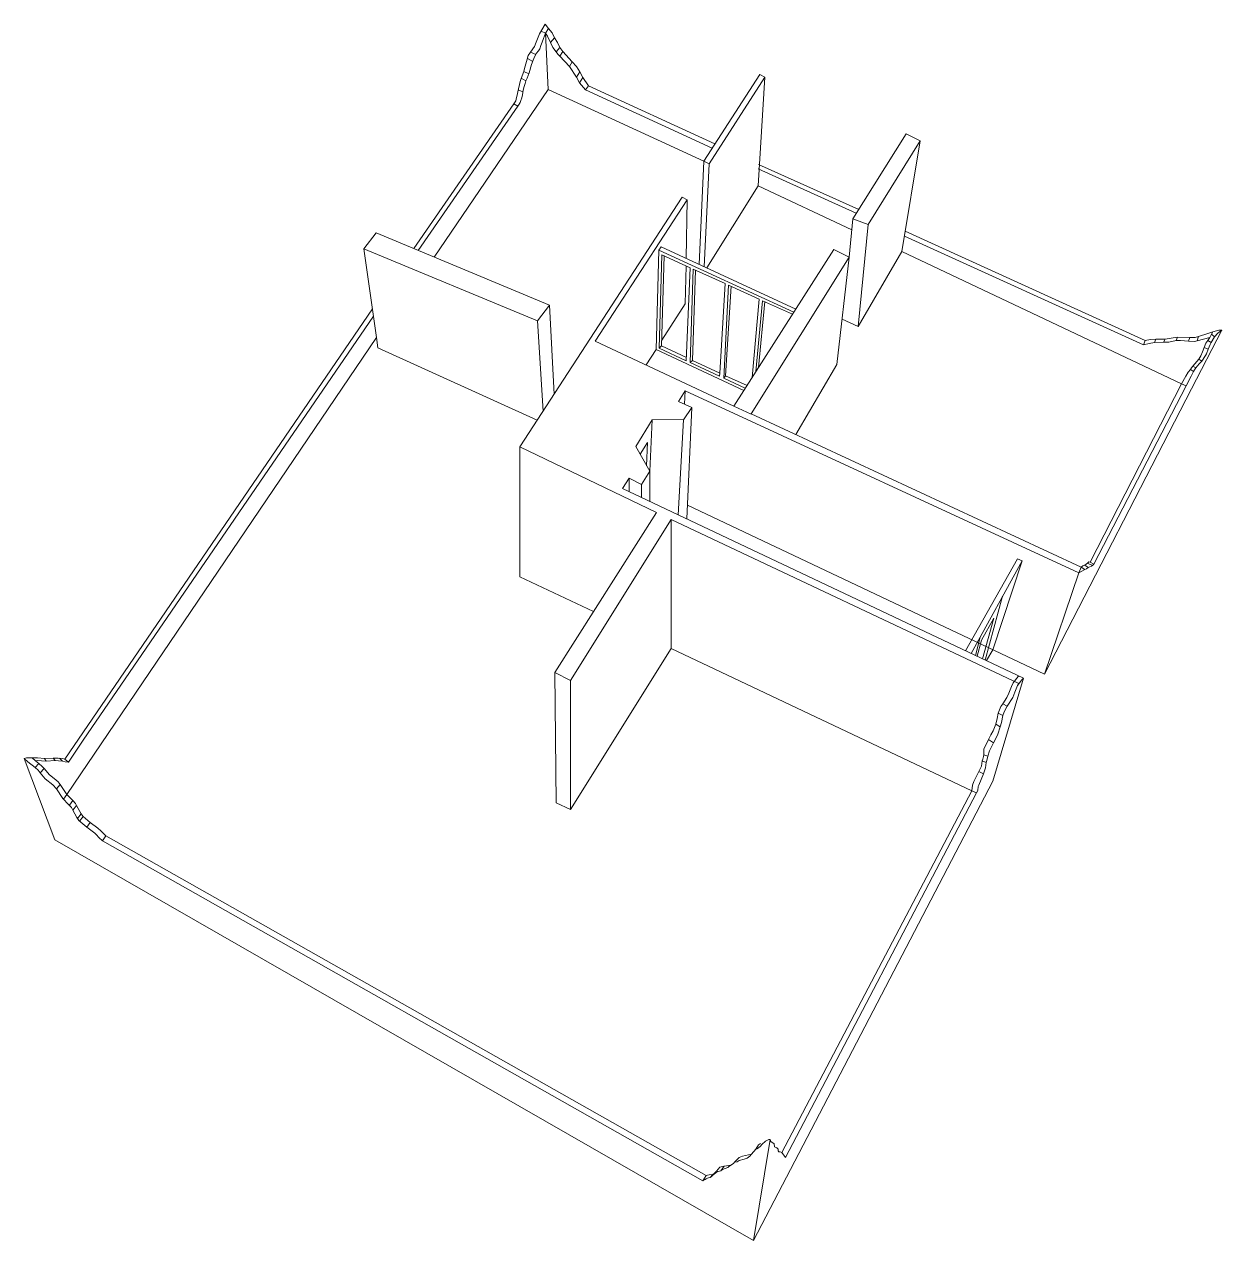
# Model space of a CAD drawing. Header units: inches. Extents: x 313.8 to 391.6, y -1326.7 to -1297.6.
# Drawn here: x 363.05 to 391.56, y -1326.6 to -1297.64 of the extents above; entities that cross this region are included whole.
import ezdxf

# ---------------------------------------------------------------- set-up
doc = ezdxf.new("R2010")
doc.units = ezdxf.units.IN
doc.header["$MEASUREMENT"] = 0
for name, color, linetype, lineweight in [('A-DOOR-FULL', 4, 'Continuous', 15), ('A-FURN', 8, 'Continuous', 15), ('A-WALL-FULL', 7, 'Continuous', 18)]:
    doc.layers.add(name, color=color, linetype=linetype, lineweight=lineweight)

msp = doc.modelspace()

# ---------------------------------------------------------------- linework, layer by layer
at = {"layer": 'A-DOOR-FULL'}
for p, q in [((378.158, -1303.016), (378.096, -1305.378)), ((378.158, -1303.016), (378.212, -1302.936)), ((381.372, -1304.49), (378.158, -1303.016)), ((378.226, -1303.127), (378.168, -1305.35)), ((378.212, -1302.936), (381.417, -1304.42)), ((378.283, -1303.153), (378.218, -1305.297)), ((378.226, -1303.127), (378.904, -1303.434)), ((378.904, -1303.434), (378.811, -1305.65)), ((378.975, -1303.466), (378.906, -1305.694)), ((379.027, -1303.49), (378.955, -1305.641)), ((378.975, -1303.466), (379.735, -1303.811)), ((379.735, -1303.811), (379.609, -1305.946)), ((379.705, -1306.066), (379.817, -1303.848)), ((379.748, -1306.006), (379.881, -1303.877)), ((379.817, -1303.848), (380.548, -1304.183)), ((380.548, -1304.183), (380.379, -1306.049)), ((380.628, -1304.219), (380.468, -1305.908)), ((380.68, -1304.242), (380.533, -1305.807)), ((380.628, -1304.219), (381.342, -1304.537)), ((380.181, -1306.359), (378.096, -1305.378)), ((378.168, -1305.35), (378.218, -1305.297)), ((378.168, -1305.35), (378.811, -1305.65)), ((378.218, -1305.297), (378.814, -1305.575)), ((378.906, -1305.694), (378.955, -1305.641)), ((379.605, -1306.02), (378.906, -1305.694)), ((378.955, -1305.641), (379.609, -1305.946)), ((379.609, -1305.946), (379.605, -1306.02)), ((379.748, -1306.006), (379.705, -1306.066)), ((379.748, -1306.006), (380.256, -1306.241)), ((379.705, -1306.066), (380.216, -1306.305)), ((377.71, -1307.871), (377.888, -1307.594)), ((377.888, -1307.594), (377.867, -1308.152)), ((386.695, -1310.364), (385.462, -1312.557)), ((386.695, -1310.364), (386.808, -1310.413)), ((386.808, -1310.413), (385.592, -1312.619)), ((386.808, -1310.413), (386.106, -1312.53)), ((385.928, -1312.778), (386.342, -1311.259)), ((385.836, -1312.3), (386.135, -1311.78)), ((386.135, -1311.78), (385.864, -1312.747)), ((385.7, -1312.669), (385.807, -1312.229)), ((385.836, -1312.3), (385.733, -1312.685)), ((386.106, -1312.53), (385.956, -1312.791))]:
    msp.add_line(p, q, dxfattribs=at)
at = {"layer": 'A-DOOR-FULL', "color": 1}
msp.add_line((378.224, -1305.3), (378.224, -1305.3), dxfattribs=at)
at = {"layer": 'A-FURN'}
for p, q in [((384.045, -1300.244), (382.778, -1302.268)), ((384.381, -1300.409), (384.045, -1300.244)), ((383.142, -1302.404), (384.381, -1300.409)), ((383.943, -1303.046), (384.381, -1300.409)), ((382.778, -1302.268), (382.685, -1303.18)), ((383.142, -1302.404), (382.778, -1302.268)), ((382.903, -1304.83), (383.142, -1302.404)), ((371.134, -1302.981), (371.423, -1302.603)), ((371.423, -1302.603), (375.556, -1304.325)), ((371.433, -1305.096), (371.134, -1302.981)), ((371.134, -1302.981), (375.267, -1304.702)), ((382.323, -1302.998), (379.944, -1306.731)), ((382.685, -1303.18), (382.323, -1302.998)), ((382.903, -1304.83), (383.943, -1303.046)), ((380.357, -1306.916), (382.685, -1303.18)), ((382.685, -1303.18), (382.397, -1305.735)), ((375.267, -1304.702), (375.556, -1304.325)), ((375.556, -1304.325), (375.663, -1306.443)), ((375.4, -1306.847), (375.267, -1304.702)), ((382.903, -1304.83), (382.518, -1304.657)), ((371.433, -1305.096), (371.468, -1305.342)), ((371.468, -1305.342), (375.259, -1307.064)), ((382.397, -1305.735), (381.418, -1307.409)), ((379.944, -1306.731), (380.352, -1306.923))]:
    msp.add_line(p, q, dxfattribs=at)
at = {"layer": 'A-WALL-FULL'}
for p, q in [((375.455, -1297.848), (375.532, -1297.735)), ((375.519, -1299.193), (375.455, -1297.848)), ((375.579, -1298.074), (375.672, -1297.959)), ((375.713, -1298.295), (375.797, -1298.191)), ((375.027, -1298.454), (375.153, -1298.524)), ((375.104, -1298.303), (375.229, -1298.357)), ((375.869, -1298.286), (375.796, -1298.396)), ((374.94, -1298.762), (375.064, -1298.819)), ((376.032, -1298.646), (376.093, -1298.532)), ((376.198, -1298.896), (376.279, -1298.772)), ((374.991, -1298.984), (374.882, -1298.922)), ((376.271, -1299.031), (376.349, -1298.905)), ((376.408, -1299.201), (376.479, -1299.099)), ((376.479, -1299.099), (379.491, -1300.486)), ((379.225, -1300.896), (380.559, -1298.836)), ((380.677, -1298.9), (379.356, -1300.957)), ((380.677, -1298.9), (380.518, -1301.483)), ((380.559, -1298.836), (380.677, -1298.9)), ((375.519, -1299.193), (372.805, -1303.179)), ((374.921, -1299.244), (374.81, -1299.197)), ((375.519, -1299.193), (379.225, -1300.897)), ((376.408, -1299.201), (379.427, -1300.584)), ((372.321, -1302.977), (374.707, -1299.531)), ((374.802, -1299.584), (372.43, -1303.023)), ((374.707, -1299.531), (374.802, -1299.584)), ((379.225, -1300.896), (379.114, -1303.354)), ((379.225, -1300.896), (379.356, -1300.957)), ((379.356, -1300.957), (379.237, -1303.411)), ((380.523, -1301.079), (382.859, -1302.138)), ((380.531, -1300.972), (382.916, -1302.047)), ((380.518, -1301.483), (379.298, -1303.439)), ((380.518, -1301.483), (382.751, -1302.531)), ((378.713, -1301.75), (374.848, -1307.697)), ((376.637, -1305.18), (378.834, -1301.817)), ((378.834, -1301.817), (378.713, -1301.75)), ((378.81, -1303.213), (378.834, -1301.817)), ((389.738, -1305.168), (384.023, -1302.56)), ((389.698, -1305.273), (384.003, -1302.681)), ((383.943, -1303.046), (390.605, -1306.198)), ((378.781, -1304.292), (378.81, -1303.392)), ((378.781, -1304.292), (378.228, -1305.16)), ((371.336, -1304.41), (364.01, -1315.14)), ((364.452, -1314.682), (371.361, -1304.586)), ((364.062, -1315.975), (371.433, -1305.096)), ((379.944, -1306.731), (376.637, -1305.18)), ((389.698, -1305.273), (389.738, -1305.168)), ((389.738, -1305.168), (389.866, -1305.144)), ((389.866, -1305.144), (389.991, -1305.132)), ((389.956, -1305.217), (389.991, -1305.132)), ((389.991, -1305.132), (390.213, -1305.132)), ((390.175, -1305.209), (390.213, -1305.132)), ((390.213, -1305.132), (390.359, -1305.113)), ((390.296, -1305.205), (390.474, -1305.17)), ((390.359, -1305.113), (390.509, -1305.087)), ((390.474, -1305.17), (390.509, -1305.087)), ((390.474, -1305.17), (390.581, -1305.17)), ((390.509, -1305.087), (390.8, -1305.098)), ((390.581, -1305.17), (390.77, -1305.18)), ((390.77, -1305.18), (390.8, -1305.098)), ((390.77, -1305.18), (390.914, -1305.188)), ((390.8, -1305.098), (390.924, -1305.093)), ((390.836, -1306.321), (391.558, -1304.919)), ((390.914, -1305.188), (390.975, -1305.175)), ((390.924, -1305.093), (391.004, -1305.072)), ((390.975, -1305.175), (391.004, -1305.072)), ((390.975, -1305.175), (391.273, -1305.095)), ((391.004, -1305.072), (391.078, -1305.048)), ((391.078, -1305.048), (391.159, -1305.021)), ((391.159, -1305.021), (391.35, -1304.958)), ((391.226, -1305.168), (391.183, -1305.234)), ((391.273, -1305.095), (391.226, -1305.168)), ((391.305, -1305.211), (391.226, -1305.168)), ((391.317, -1305.017), (391.273, -1305.095)), ((391.305, -1305.211), (391.388, -1305.077)), ((391.35, -1304.958), (391.317, -1305.017)), ((391.388, -1305.077), (391.317, -1305.017)), ((391.35, -1304.958), (391.493, -1304.923)), ((391.388, -1305.077), (391.465, -1304.99)), ((391.465, -1304.99), (391.558, -1304.919)), ((391.493, -1304.923), (391.558, -1304.919)), ((378.096, -1305.378), (377.852, -1305.75)), ((389.698, -1305.273), (389.833, -1305.241)), ((389.833, -1305.241), (389.956, -1305.217)), ((389.956, -1305.217), (390.175, -1305.209)), ((390.175, -1305.209), (390.296, -1305.205)), ((391.104, -1305.44), (391.059, -1305.533)), ((391.142, -1305.332), (391.104, -1305.44)), ((391.183, -1305.234), (391.142, -1305.332)), ((391.234, -1305.373), (391.142, -1305.332)), ((391.199, -1305.485), (391.234, -1305.373)), ((391.234, -1305.373), (391.281, -1305.264)), ((391.281, -1305.264), (391.305, -1305.211)), ((390.916, -1305.724), (390.871, -1305.777)), ((391.011, -1305.609), (390.916, -1305.724)), ((390.945, -1305.82), (391.018, -1305.725)), ((391.059, -1305.533), (391.011, -1305.609)), ((391.089, -1305.66), (391.011, -1305.609)), ((391.018, -1305.725), (391.089, -1305.66)), ((391.089, -1305.66), (391.173, -1305.527)), ((391.173, -1305.527), (391.199, -1305.485)), ((390.707, -1306.019), (390.605, -1306.198)), ((390.761, -1305.922), (390.707, -1306.019)), ((390.712, -1306.248), (390.833, -1306.015)), ((390.815, -1305.861), (390.761, -1305.922)), ((390.838, -1305.817), (390.815, -1305.861)), ((390.889, -1305.905), (390.815, -1305.861)), ((390.833, -1306.015), (390.889, -1305.905)), ((390.871, -1305.777), (390.838, -1305.817)), ((390.945, -1305.82), (390.871, -1305.777)), ((390.889, -1305.905), (390.911, -1305.864)), ((390.911, -1305.864), (390.945, -1305.82)), ((387.341, -1313.116), (390.836, -1306.321)), ((390.605, -1306.198), (388.425, -1310.446)), ((388.517, -1310.492), (390.712, -1306.248)), ((390.712, -1306.248), (390.605, -1306.198)), ((378.781, -1306.367), (378.626, -1306.616)), ((378.626, -1306.616), (378.942, -1306.765)), ((378.781, -1306.367), (378.765, -1306.682)), ((378.781, -1306.367), (388.16, -1310.697)), ((378.942, -1306.765), (378.745, -1307.056)), ((378.942, -1306.765), (378.821, -1309.412)), ((388.216, -1310.566), (380.357, -1306.916)), ((378, -1307.056), (377.609, -1307.691)), ((378, -1307.056), (377.94, -1308.282)), ((378.747, -1307.052), (378, -1307.056)), ((378.745, -1307.056), (378.62, -1309.317)), ((374.848, -1307.697), (378.1, -1309.263)), ((374.848, -1307.697), (374.848, -1310.794)), ((377.609, -1307.691), (377.94, -1308.282)), ((377.94, -1308.282), (377.748, -1308.593)), ((377.94, -1308.282), (377.94, -1308.995)), ((377.447, -1308.444), (377.293, -1308.688)), ((377.748, -1308.593), (377.447, -1308.444)), ((377.447, -1308.444), (377.447, -1308.761)), ((377.748, -1308.593), (377.741, -1308.9)), ((377.293, -1308.688), (386.837, -1313.208)), ((387.341, -1313.116), (378.836, -1309.085)), ((378.1, -1309.263), (375.679, -1313.077)), ((376.05, -1313.261), (378.449, -1309.428)), ((378.449, -1309.428), (386.728, -1313.335)), ((378.449, -1309.428), (378.449, -1312.504)), ((388.16, -1310.697), (388.216, -1310.566)), ((388.16, -1310.697), (388.216, -1310.566)), ((388.299, -1310.621), (388.16, -1310.697)), ((388.216, -1310.566), (388.25, -1310.537)), ((388.299, -1310.621), (388.216, -1310.566)), ((388.25, -1310.537), (388.296, -1310.514)), ((388.296, -1310.514), (388.361, -1310.467)), ((388.38, -1310.574), (388.296, -1310.514)), ((388.338, -1310.606), (388.299, -1310.621)), ((388.299, -1310.621), (388.299, -1310.621)), ((388.38, -1310.574), (388.338, -1310.606)), ((388.361, -1310.467), (388.397, -1310.441)), ((388.361, -1310.467), (388.484, -1310.527)), ((388.455, -1310.539), (388.38, -1310.574)), ((388.397, -1310.441), (388.425, -1310.446)), ((388.425, -1310.446), (388.517, -1310.492)), ((388.425, -1310.446), (388.517, -1310.492)), ((388.484, -1310.527), (388.455, -1310.539)), ((388.517, -1310.492), (388.484, -1310.527)), ((374.848, -1310.794), (376.601, -1311.624)), ((387.341, -1313.116), (388.16, -1310.697)), ((376.05, -1316.337), (378.449, -1312.504)), ((378.449, -1312.504), (385.611, -1315.895)), ((375.679, -1313.077), (375.711, -1316.175)), ((376.05, -1313.261), (375.679, -1313.077)), ((376.05, -1316.337), (376.05, -1313.261)), ((386.113, -1315.659), (386.837, -1313.208)), ((386.591, -1313.322), (386.714, -1313.167)), ((386.8, -1313.249), (386.695, -1313.386)), ((386.714, -1313.167), (386.726, -1313.155)), ((386.837, -1313.208), (386.8, -1313.249)), ((386.443, -1313.665), (386.492, -1313.567)), ((386.492, -1313.567), (386.555, -1313.41)), ((386.555, -1313.41), (386.591, -1313.322)), ((386.635, -1313.54), (386.586, -1313.665)), ((386.695, -1313.386), (386.635, -1313.54)), ((386.723, -1313.342), (386.695, -1313.386)), ((386.3, -1313.886), (386.344, -1313.819)), ((386.344, -1313.819), (386.443, -1313.665)), ((386.453, -1313.873), (386.344, -1313.819)), ((386.453, -1313.873), (386.382, -1314.008)), ((386.586, -1313.665), (386.453, -1313.873)), ((386.214, -1314.172), (386.238, -1314.042)), ((386.238, -1314.042), (386.264, -1313.962)), ((386.238, -1314.042), (386.35, -1314.098)), ((386.264, -1313.962), (386.3, -1313.886)), ((386.35, -1314.098), (386.317, -1314.26)), ((386.382, -1314.008), (386.35, -1314.098)), ((386.12, -1314.46), (386.177, -1314.304)), ((386.177, -1314.304), (386.214, -1314.172)), ((386.285, -1314.364), (386.177, -1314.304)), ((386.285, -1314.364), (386.229, -1314.543)), ((386.317, -1314.26), (386.285, -1314.364)), ((364.101, -1315.209), (364.452, -1314.682)), ((385.925, -1314.832), (386.007, -1314.669)), ((386.007, -1314.669), (386.063, -1314.559)), ((386.129, -1314.745), (386.007, -1314.669)), ((386.129, -1314.745), (386.056, -1314.892)), ((386.063, -1314.559), (386.12, -1314.46)), ((386.187, -1314.628), (386.129, -1314.745)), ((386.229, -1314.543), (386.187, -1314.628)), ((385.886, -1315.075), (385.897, -1315.031)), ((385.897, -1314.888), (385.925, -1314.832)), ((385.897, -1314.944), (385.897, -1314.888)), ((385.897, -1315.031), (385.897, -1314.944)), ((385.991, -1315.063), (385.897, -1315.031)), ((386.032, -1314.94), (385.991, -1315.063)), ((386.056, -1314.892), (386.032, -1314.94)), ((363.776, -1317.059), (363.049, -1315.121)), ((363.318, -1315.174), (363.237, -1315.103)), ((363.306, -1315.334), (363.395, -1315.241)), ((363.529, -1315.125), (363.571, -1315.183)), ((363.735, -1315.11), (363.782, -1315.166)), ((363.955, -1315.185), (363.887, -1315.11)), ((364.01, -1315.14), (364.101, -1315.209)), ((385.776, -1315.428), (385.837, -1315.3)), ((385.837, -1315.3), (385.857, -1315.174)), ((385.857, -1315.174), (385.872, -1315.14)), ((385.857, -1315.174), (385.953, -1315.213)), ((385.872, -1315.14), (385.886, -1315.075)), ((385.953, -1315.213), (385.938, -1315.346)), ((385.97, -1315.169), (385.953, -1315.213)), ((385.991, -1315.063), (385.97, -1315.169)), ((363.518, -1315.361), (363.427, -1315.46)), ((385.66, -1315.668), (385.776, -1315.428)), ((385.889, -1315.484), (385.774, -1315.755)), ((385.889, -1315.484), (385.776, -1315.428)), ((385.938, -1315.346), (385.889, -1315.484)), ((363.906, -1315.744), (363.815, -1315.847)), ((380.41, -1326.603), (386.113, -1315.659)), ((381.085, -1324.503), (385.611, -1315.895)), ((385.611, -1315.895), (385.628, -1315.756)), ((385.611, -1315.895), (385.721, -1315.942)), ((385.628, -1315.756), (385.66, -1315.668)), ((385.75, -1315.887), (385.721, -1315.942)), ((385.76, -1315.789), (385.75, -1315.887)), ((385.774, -1315.755), (385.76, -1315.789)), ((364.062, -1315.975), (363.981, -1316.089)), ((364.202, -1316.124), (364.121, -1316.236)), ((375.711, -1316.175), (376.05, -1316.337)), ((385.721, -1315.942), (381.174, -1324.625)), ((364.208, -1316.355), (364.294, -1316.238)), ((364.404, -1316.439), (364.316, -1316.547)), ((364.367, -1316.615), (364.447, -1316.501)), ((364.534, -1316.757), (364.614, -1316.645)), ((363.776, -1317.059), (380.41, -1326.603)), ((364.907, -1317.081), (364.989, -1316.964)), ((364.989, -1316.964), (379.284, -1325.055)), ((379.202, -1325.178), (364.907, -1317.081)), ((380.41, -1326.603), (380.804, -1324.191)), ((380.532, -1324.322), (380.576, -1324.292)), ((380.067, -1324.622), (380.146, -1324.592)), ((380.146, -1324.592), (380.364, -1324.547)), ((380.364, -1324.547), (380.464, -1324.421)), ((380.464, -1324.421), (380.532, -1324.322)), ((381.174, -1324.625), (381.085, -1324.503)), ((379.635, -1324.941), (379.713, -1324.833)), ((379.959, -1324.735), (380.067, -1324.622)), ((379.284, -1325.055), (379.202, -1325.178)), ((379.378, -1325.102), (379.439, -1325.026)), ((379.486, -1325.013), (379.486, -1324.994))]:
    msp.add_line(p, q, dxfattribs=at)
for points in [[(375.452, -1297.638), (375.312, -1297.867), (375.239, -1298.062), (375.2, -1298.166), (375.104, -1298.303), (375.047, -1298.383), (375.006, -1298.527), (374.959, -1298.693), (374.94, -1298.762), (374.879, -1298.931), (374.853, -1299.001), (374.8, -1299.244), (374.782, -1299.324), (374.769, -1299.384), (374.752, -1299.461), (374.707, -1299.531), (374.802, -1299.584), (374.834, -1299.538), (374.859, -1299.501), (374.875, -1299.45), (374.894, -1299.388), (374.907, -1299.316), (374.929, -1299.202), (374.953, -1299.118), (374.972, -1299.049), (374.991, -1298.984), (375.025, -1298.923), (375.073, -1298.795), (375.126, -1298.595), (375.181, -1298.454), (375.24, -1298.334), (375.291, -1298.267), (375.321, -1298.225), (375.35, -1298.142), (375.379, -1298.06), (375.409, -1297.973), (375.455, -1297.848)], [(375.452, -1297.638), (375.532, -1297.735), (375.62, -1297.841), (375.672, -1297.959), (375.741, -1298.067), (375.797, -1298.191), (375.869, -1298.286), (376.093, -1298.532), (376.196, -1298.646), (376.279, -1298.772), (376.349, -1298.905), (376.479, -1299.099), (376.408, -1299.201), (376.271, -1299.031), (376.198, -1298.896), (376.032, -1298.646), (375.796, -1298.396), (375.754, -1298.352), (375.713, -1298.295), (375.636, -1298.187), (375.579, -1298.074), (375.502, -1297.919), (375.455, -1297.848), (375.353, -1297.799)], [(363.049, -1315.121), (363.099, -1315.103), (363.252, -1315.103), (363.367, -1315.103), (363.529, -1315.125), (363.735, -1315.11), (363.852, -1315.11), (363.959, -1315.125), (364.01, -1315.14), (364.101, -1315.209), (364.025, -1315.2), (363.965, -1315.186), (363.86, -1315.175), (363.782, -1315.166), (363.571, -1315.183), (363.459, -1315.174), (363.373, -1315.168), (363.318, -1315.174), (363.395, -1315.241), (363.472, -1315.308), (363.518, -1315.361), (363.65, -1315.513), (363.756, -1315.599), (363.853, -1315.678), (363.906, -1315.744), (364.062, -1315.975), (364.202, -1316.124), (364.266, -1316.193), (364.294, -1316.238), (364.373, -1316.382), (364.404, -1316.439), (364.447, -1316.501), (364.614, -1316.645), (364.797, -1316.781), (364.869, -1316.843), (364.989, -1316.964), (364.907, -1317.081), (364.827, -1317.002), (364.77, -1316.936), (364.726, -1316.896), (364.534, -1316.757), (364.348, -1316.599), (364.303, -1316.527), (364.208, -1316.355), (364.172, -1316.29), (364.101, -1316.215), (363.968, -1316.076), (363.815, -1315.847), (363.725, -1315.747), (363.546, -1315.602), (363.427, -1315.46), (363.376, -1315.399), (363.306, -1315.334), (363.134, -1315.199), (363.049, -1315.121)], [(380.804, -1324.191), (380.779, -1324.191), (380.747, -1324.21), (380.694, -1324.237), (380.611, -1324.311), (380.577, -1324.353), (380.528, -1324.396), (380.488, -1324.416), (380.464, -1324.421), (380.364, -1324.547), (380.32, -1324.594), (380.258, -1324.636), (380.192, -1324.662), (380.067, -1324.697), (380.019, -1324.727), (379.959, -1324.735), (379.934, -1324.762), (379.821, -1324.838), (379.796, -1324.862), (379.674, -1324.91), (379.641, -1324.93), (379.635, -1324.941), (379.572, -1324.953), (379.533, -1324.95), (379.484, -1324.994), (379.439, -1325.026), (379.353, -1325.036), (379.313, -1325.04), (379.284, -1325.055)], [(380.804, -1324.191), (380.826, -1324.241), (380.904, -1324.299), (380.913, -1324.372), (380.97, -1324.396), (380.998, -1324.427), (380.998, -1324.468), (381.015, -1324.484), (381.043, -1324.484), (381.085, -1324.503)], [(379.533, -1324.95), (379.613, -1324.851), (379.713, -1324.833), (379.87, -1324.805)], [(379.202, -1325.178), (379.258, -1325.145), (379.284, -1325.129), (379.314, -1325.117), (379.341, -1325.107), (379.378, -1325.102), (379.412, -1325.076), (379.451, -1325.039), (379.486, -1325.013), (379.512, -1324.986), (379.572, -1324.953)]]:
    msp.add_lwpolyline(points, dxfattribs=at)

doc.saveas('drawing.dxf')
